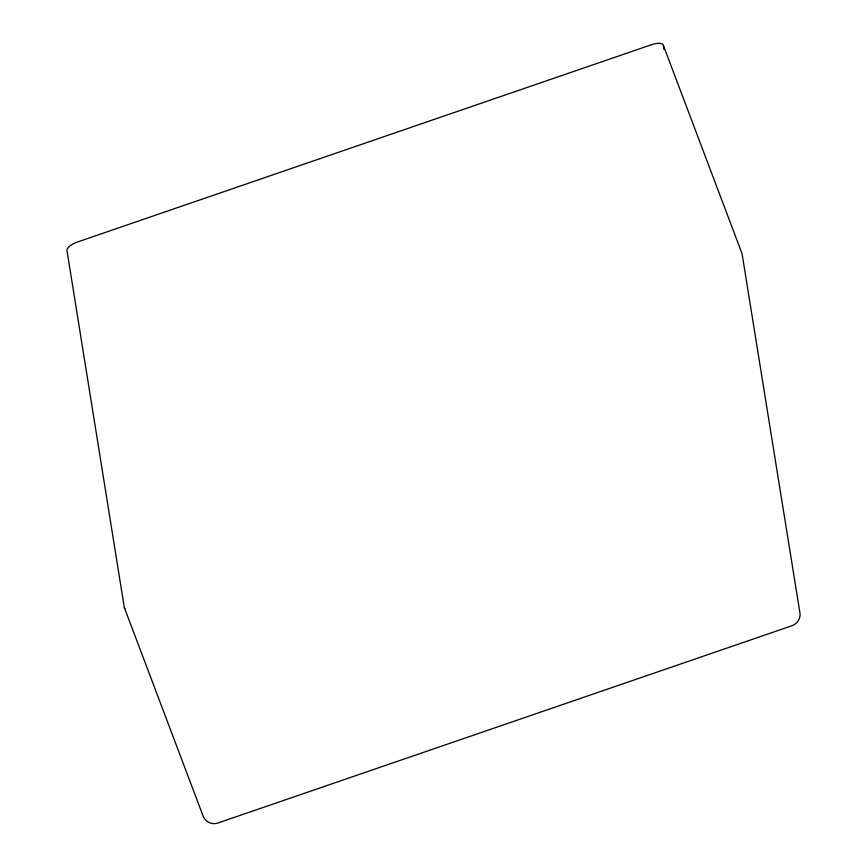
<?xml version="1.0" encoding="UTF-8"?>
<svg xmlns="http://www.w3.org/2000/svg" width="867" height="867" viewBox="0 0 867 867"><rect width="100%" height="100%" fill="white"/><g stroke="black" fill="none" stroke-linecap="round" stroke-linejoin="round"><path stroke-width="1.3" d="M663.385 45.463L742.054 253.663L800.035 613.511C800.523 618.854 797.022 624.056 791.95 625.736L217.888 823.032C211.971 825.146 204.905 821.688 202.986 815.728L124.317 607.529L66.954 250.455A11.856 4.552 -20.7 0 1 77.401 242.034L651.464 44.726A11.856 4.552 -20.7 0 1 663.385 45.463L664.024 49.473M124.881 608.58A11.856 4.552 -20.7 0 1 124.317 607.529"/></g></svg>
